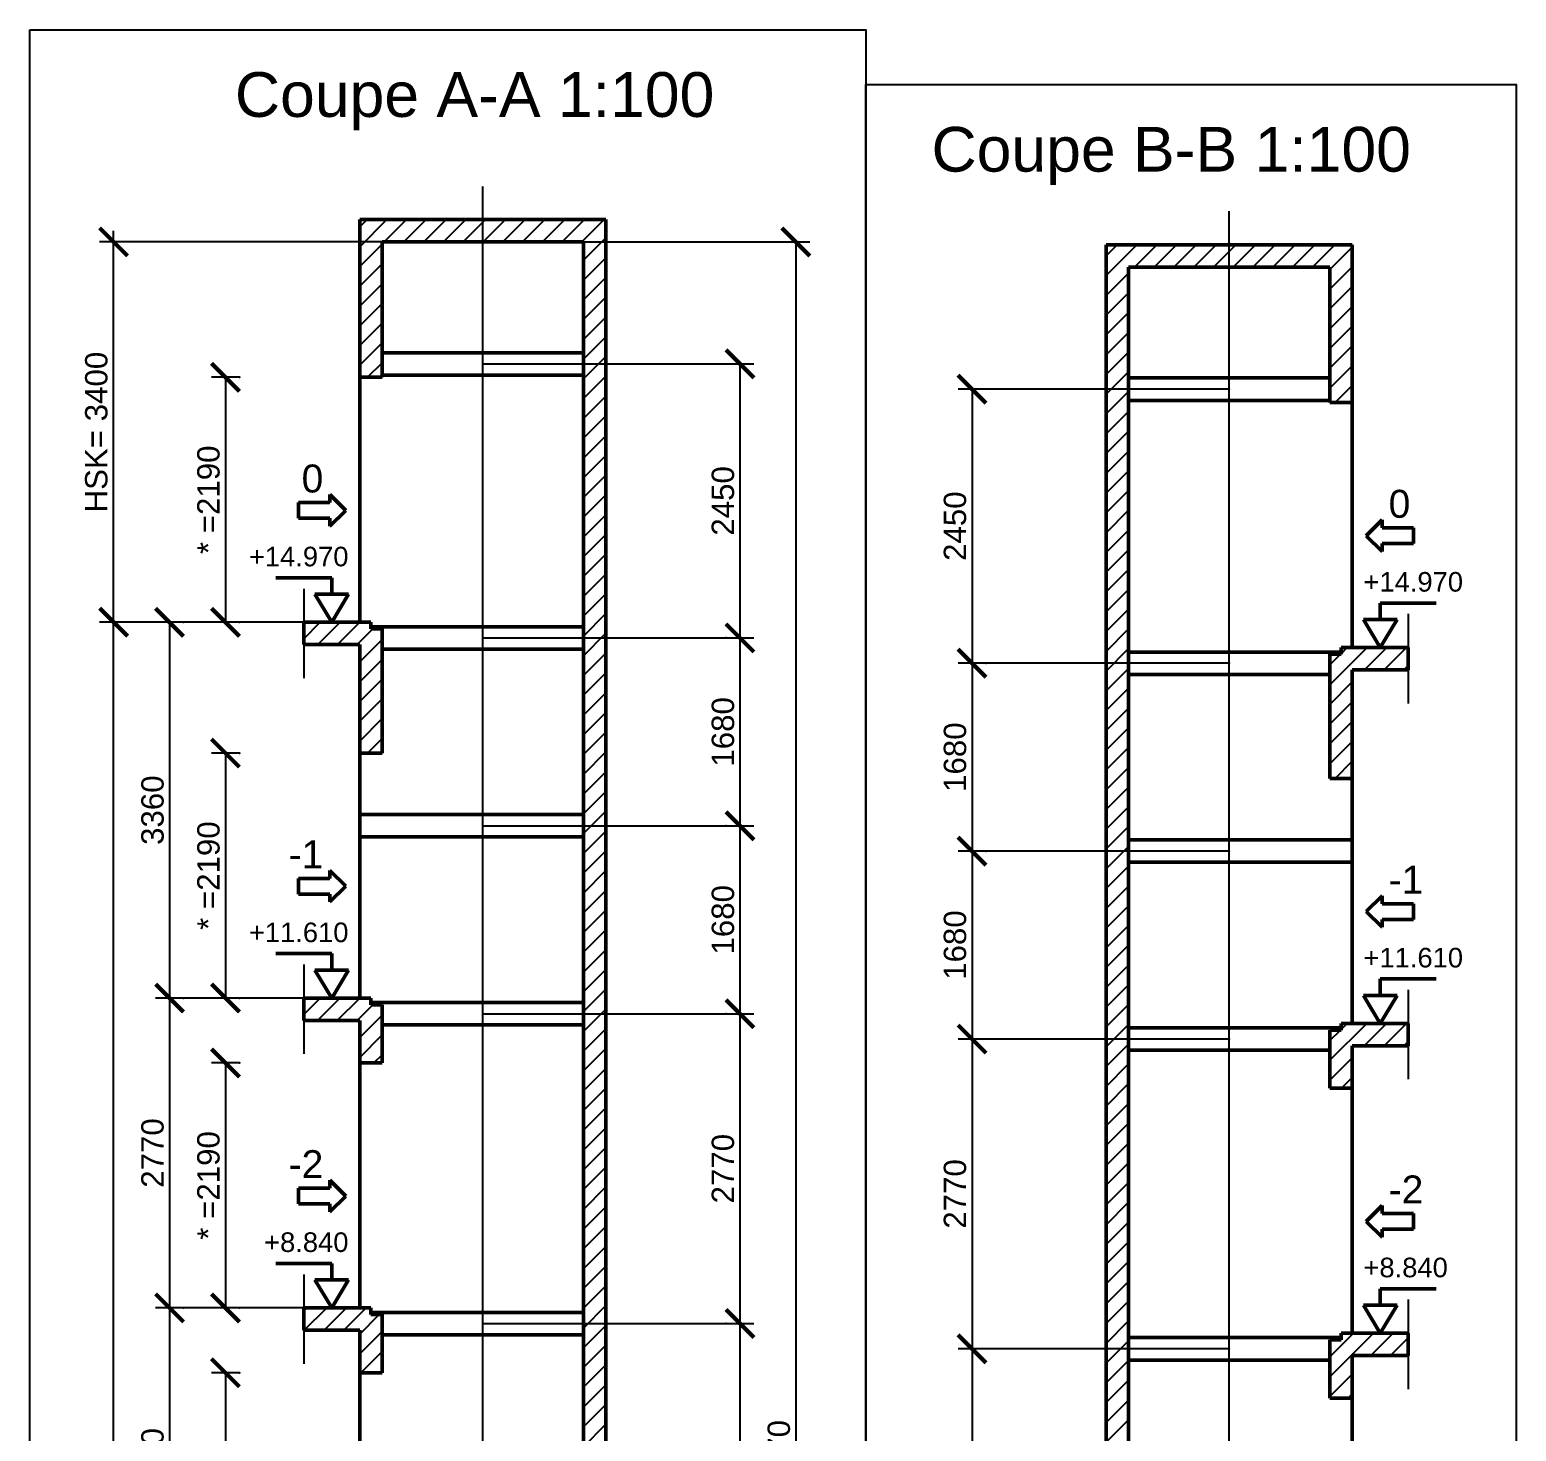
# Model space of a CAD drawing. Header units: millimetres. Extents: x -1795 to 75982, y -13206 to 25154.
# Drawn here: x 20092 to 33383, y 12563 to 25094 of the extents above; entities that cross this region are included whole.
import ezdxf
from ezdxf.enums import TextEntityAlignment as Align

# ---------------------------------------------------------------- set-up
doc = ezdxf.new("R2010")
doc.units = ezdxf.units.MM
doc.linetypes.add('AM_ISO08W050', pattern=[18, 12, -1.5, 3, -1.5])
for name, color, linetype, lineweight in [('AM_0', 7, 'Continuous', 50), ('AM_5', 3, 'Continuous', 25), ('LDCar-AM_0', 7, 'Continuous', 50), ('LDCar-AM_6', 2, 'Continuous', 35), ('LDShaft-AM_0', 7, 'Continuous', 50), ('LDShaft-AM_4', 3, 'Continuous', 25), ('LDShaft-AM_5', 3, 'Continuous', 25), ('LDShaft-AM_6', 2, 'Continuous', 35), ('LDShaft-AM_7', 4, 'AM_ISO08W050', 25), ('LDShaft-AM_8', 1, 'Continuous', 25)]:
    doc.layers.add(name, color=color, linetype=linetype, lineweight=lineweight)
doc.layers.add('AM_VIEWS', color=1, linetype='Continuous', lineweight=25, plot=False)
doc.styles.add('LD', font='ARIALUNI.TTF')
doc.dimstyles.new('LIFT', dxfattribs={"dimtxt": 2.5, "dimasz": 2.5, "dimexe": 1.25, "dimexo": 0, "dimgap": 0.5, "dimtad": 1, "dimdec": 0, "dimzin": 1, "dimdsep": 46, "dimtxsty": 'LD', "dimblk": 'ARCHTICK', "dimcen": 0, "dimdle": 1, "dimclrd": 3, "dimclre": 3, "dimclrt": 4, "dimadec": 0, "dimazin": 0, "dimtp": 0.1, "dimtm": 0.1, "dimtfac": 0.71, "dimtdec": 0, "dimtix": 1, "dimtmove": 0, "dimatfit": 3, "dimfxl": 1, "dimtolj": 1, "dimarcsym": 0})

# ---------------------------------------------------------------- blocks, each defined once
blk = doc.blocks.new('LD_20150423131208_0000002B')
at = {"layer": 'LDShaft-AM_8'}
for p, q in [((-200, 22427), (43, 22670)), ((-200, 22604), (-134, 22670)), ((19, 22470), (219, 22670)), ((196, 22470), (396, 22670)), ((373, 22470), (573, 22670)), ((550, 22470), (750, 22670)), ((726, 22470), (926, 22670)), ((903, 22470), (1103, 22670)), ((1080, 22470), (1280, 22670)), ((1257, 22470), (1457, 22670)), ((1434, 22470), (1634, 22670)), ((1610, 22470), (1810, 22670)), ((1787, 22470), (1987, 22670)), ((1800, 22306), (2000, 22506)), ((-200, 22251), (0, 22451)), ((-200, 22074), (0, 22274)), ((1800, 22129), (2000, 22329)), ((-200, 21897), (0, 22097)), ((1800, 21953), (2000, 22153)), ((1800, 21776), (2000, 21976)), ((-200, 21720), (0, 21920)), ((1800, 21599), (2000, 21799)), ((-200, 21544), (0, 21744)), ((-200, 21367), (0, 21567)), ((1800, 21422), (2000, 21622)), ((1800, 21245), (2000, 21445)), ((-130, 21260), (0, 21390)), ((1800, 21069), (2000, 21269)), ((1800, 20892), (2000, 21092)), ((1800, 20715), (2000, 20915)), ((1800, 20538), (2000, 20738)), ((1800, 20362), (2000, 20562)), ((1800, 20185), (2000, 20385)), ((1800, 20008), (2000, 20208)), ((1800, 19831), (2000, 20031)), ((1800, 19654), (2000, 19854)), ((1800, 19478), (2000, 19678)), ((1800, 19301), (2000, 19501)), ((1800, 19124), (2000, 19324)), ((1800, 18947), (2000, 19147)), ((-700, 18922), (-552, 19070)), ((-575, 18870), (-375, 19070)), ((-399, 18870), (-199, 19070)), ((-222, 18870), (-82, 19010)), ((-200, 18715), (0, 18915)), ((1800, 18771), (2000, 18971)), ((1800, 18594), (2000, 18794)), ((-200, 18538), (0, 18738)), ((1800, 18417), (2000, 18617)), ((-200, 18362), (0, 18562)), ((-200, 18185), (0, 18385)), ((1800, 18240), (2000, 18440)), ((1800, 18063), (2000, 18263)), ((-200, 18008), (0, 18208)), ((1800, 17887), (2000, 18087)), ((-131, 17900), (0, 18031)), ((1800, 17710), (2000, 17910)), ((1800, 17533), (2000, 17733)), ((1800, 17356), (2000, 17556)), ((1800, 17180), (2000, 17380)), ((1800, 17003), (2000, 17203)), ((1800, 16826), (2000, 17026)), ((1800, 16649), (2000, 16849)), ((1800, 16472), (2000, 16672)), ((1800, 16296), (2000, 16496)), ((1800, 16119), (2000, 16319)), ((1800, 15942), (2000, 16142)), ((1800, 15765), (2000, 15965)), ((-700, 15563), (-553, 15710)), ((-577, 15510), (-377, 15710)), ((-400, 15510), (-200, 15710)), ((1800, 15589), (2000, 15789)), ((-223, 15510), (-83, 15650)), ((-200, 15356), (0, 15556)), ((1800, 15412), (2000, 15612)), ((1800, 15235), (2000, 15435)), ((-200, 15180), (0, 15380)), ((-73, 15130), (0, 15203)), ((1800, 15058), (2000, 15258)), ((1800, 14881), (2000, 15081)), ((1800, 14705), (2000, 14905)), ((1800, 14528), (2000, 14728)), ((1800, 14351), (2000, 14551)), ((1800, 14174), (2000, 14374)), ((1800, 13998), (2000, 14198)), ((1800, 13821), (2000, 14021)), ((1800, 13644), (2000, 13844)), ((1800, 13467), (2000, 13667)), ((1800, 13290), (2000, 13490)), ((1800, 13114), (2000, 13314)), ((1800, 12937), (2000, 13137)), ((-700, 12912), (-672, 12940)), ((-695, 12740), (-495, 12940)), ((-518, 12740), (-318, 12940)), ((-341, 12740), (-141, 12940)), ((1800, 12760), (2000, 12960)), ((-200, 12705), (-25, 12880)), ((1800, 12583), (2000, 12783)), ((-200, 12528), (0, 12728)), ((-191, 12360), (0, 12551)), ((1800, 12407), (2000, 12607)), ((-14, 12360), (0, 12374)), ((1800, 12230), (2000, 12430)), ((1800, 12053), (2000, 12253)), ((1800, 11876), (2000, 12076)), ((1800, 11699), (2000, 11899))]:
    blk.add_line(p, q, dxfattribs=at)
blk = doc.blocks.new('_ArchTick')
at = {"color": 0, "linetype": 'ByBlock', "const_width": 0.15}
blk.add_lwpolyline([(-0.5, -0.5), (0.5, 0.5)], dxfattribs=at)
blk = doc.blocks.new('*D180')
at = {"layer": 'LDShaft-AM_5', "color": 3, "transparency": 16777216}
for p, q in [((21467, 13666), (21217, 13666)), ((21342, 13666), (21342, 10896)), ((22742, 10896), (21217, 10896))]:
    blk.add_line(p, q, dxfattribs=at)
for p in [(21466, 13666), (22741, 10896)]:
    blk.add_point(p, dxfattribs=at)
at = {"layer": 'LDShaft-AM_5', "color": 3, "transparency": 16777216, "xscale": 250, "yscale": 250, "zscale": 250}
for p, rotation in [((21342, 13666), 90), ((21342, 10896), 270)]:
    blk.add_blockref('_ArchTick', p, dxfattribs=dict(at, rotation=rotation))
at = {"layer": 'LDShaft-AM_5', "color": 4, "transparency": 16777216, "insert": (21292, 12281), "char_height": 200, "attachment_point": 8, "rotation": 90, "style": 'LD'}
blk.add_mtext('2770', dxfattribs=at)
blk = doc.blocks.new('*D181')
at = {"layer": 'LDShaft-AM_5', "color": 3, "transparency": 16777216}
for p, q in [((21467, 16436), (21217, 16436)), ((21342, 16436), (21342, 13666)), ((22742, 13666), (21217, 13666))]:
    blk.add_line(p, q, dxfattribs=at)
for p in [(21466, 16436), (22741, 13666)]:
    blk.add_point(p, dxfattribs=at)
at = {"layer": 'LDShaft-AM_5', "color": 3, "transparency": 16777216, "xscale": 250, "yscale": 250, "zscale": 250}
for p, rotation in [((21342, 16436), 90), ((21342, 13666), 270)]:
    blk.add_blockref('_ArchTick', p, dxfattribs=dict(at, rotation=rotation))
at = {"layer": 'LDShaft-AM_5', "color": 4, "transparency": 16777216, "insert": (21292, 15051), "char_height": 200, "attachment_point": 8, "rotation": 90, "style": 'LD'}
blk.add_mtext('2770', dxfattribs=at)
blk = doc.blocks.new('*D182')
at = {"layer": 'LDShaft-AM_5', "color": 3, "transparency": 16777216}
for p, q in [((21467, 19796), (21217, 19796)), ((21342, 19796), (21342, 16436)), ((22742, 16436), (21217, 16436))]:
    blk.add_line(p, q, dxfattribs=at)
for p in [(21466, 19796), (22741, 16436)]:
    blk.add_point(p, dxfattribs=at)
at = {"layer": 'LDShaft-AM_5', "color": 3, "transparency": 16777216, "xscale": 250, "yscale": 250, "zscale": 250}
for p, rotation in [((21342, 19796), 90), ((21342, 16436), 270)]:
    blk.add_blockref('_ArchTick', p, dxfattribs=dict(at, rotation=rotation))
at = {"layer": 'LDShaft-AM_5', "color": 4, "transparency": 16777216, "insert": (21292, 18116), "char_height": 200, "attachment_point": 8, "rotation": 90, "style": 'LD'}
blk.add_mtext('3360', dxfattribs=at)
blk = doc.blocks.new('LD_20150423131208_0000002C')
at = {"layer": 'LDShaft-AM_0'}
for p, q in [((-20, 22670), (-200, 22670)), ((-200, 22670), (-200, 21260)), ((0, 22670), (-20, 22670)), ((1800, 22670), (0, 22670)), ((1820, 22670), (1800, 22670)), ((2000, 22670), (1820, 22670)), ((2000, 6290), (2000, 22670)), ((0, 22470), (1800, 22470)), ((0, 21260), (0, 22470)), ((1800, 22470), (1800, 6290)), ((-200, 21260), (-200, 19070)), ((-200, 21260), (-20, 21260)), ((-20, 21260), (0, 21260)), ((-700, 19069.9999), (-700, 18869.9999)), ((-200, 19069.9999), (-700, 19069.9999)), ((-100, 19069.9999), (-200, 19069.9999)), ((-100, 19010), (-100, 19069.9999)), ((-20, 19010), (-100, 19010)), ((0, 19010), (-20, 19010)), ((0, 17900), (0, 19010)), ((-700, 18869.9999), (-200, 18869.9999)), ((-200, 18869.9999), (-200, 17900)), ((-200, 17900), (-200, 15710)), ((-200, 17900), (-20, 17900)), ((-20, 17900), (0, 17900)), ((-700, 15709.9999), (-700, 15509.9999)), ((-200, 15709.9999), (-700, 15709.9999)), ((-100, 15709.9999), (-200, 15709.9999)), ((-100, 15650), (-100, 15709.9999)), ((-20, 15650), (-100, 15650)), ((0, 15650), (-20, 15650)), ((0, 15130), (0, 15650)), ((-700, 15509.9999), (-200, 15509.9999)), ((-200, 15509.9999), (-200, 15130)), ((-200, 15130), (-200, 12940)), ((-200, 15130), (-20, 15130)), ((-20, 15130), (0, 15130)), ((-700, 12939.9999), (-700, 12739.9999)), ((-200, 12939.9999), (-700, 12939.9999)), ((-100, 12939.9999), (-200, 12939.9999)), ((-100, 12880), (-100, 12939.9999)), ((-20, 12880), (-100, 12880)), ((0, 12880), (-20, 12880)), ((0, 12360), (0, 12880)), ((-700, 12739.9999), (-200, 12739.9999)), ((-200, 12739.9999), (-200, 12360)), ((-200, 12360), (-200, 10170)), ((-200, 12360), (-20, 12360)), ((-20, 12360), (0, 12360))]:
    blk.add_line(p, q, dxfattribs=at)
blk = doc.blocks.new('*D190')
at = {"layer": 'LDShaft-AM_5', "color": 3, "transparency": 16777216}
for p, q in [((24142, 13526), (26567, 13526)), ((26442, 13526), (26442, 10756)), ((26317, 10756), (26567, 10756))]:
    blk.add_line(p, q, dxfattribs=at)
for p in [(24143, 13526), (26318, 10756)]:
    blk.add_point(p, dxfattribs=at)
at = {"layer": 'LDShaft-AM_5', "color": 3, "transparency": 16777216, "xscale": 250, "yscale": 250, "zscale": 250}
for p, rotation in [((26442, 13526), 90), ((26442, 10756), 270)]:
    blk.add_blockref('_ArchTick', p, dxfattribs=dict(at, rotation=rotation))
at = {"layer": 'LDShaft-AM_5', "color": 4, "transparency": 16777216, "insert": (26392, 12141), "char_height": 200, "attachment_point": 8, "rotation": 90, "style": 'LD'}
blk.add_mtext('2770', dxfattribs=at)
blk = doc.blocks.new('*D191')
at = {"layer": 'LDShaft-AM_5', "color": 3, "transparency": 16777216}
for p, q in [((24142, 16296), (26567, 16296)), ((26442, 16296), (26442, 13526)), ((26317, 13526), (26567, 13526))]:
    blk.add_line(p, q, dxfattribs=at)
for p in [(24143, 16296), (26318, 13526)]:
    blk.add_point(p, dxfattribs=at)
at = {"layer": 'LDShaft-AM_5', "color": 3, "transparency": 16777216, "xscale": 250, "yscale": 250, "zscale": 250}
for p, rotation in [((26442, 16296), 90), ((26442, 13526), 270)]:
    blk.add_blockref('_ArchTick', p, dxfattribs=dict(at, rotation=rotation))
at = {"layer": 'LDShaft-AM_5', "color": 4, "transparency": 16777216, "insert": (26392, 14911), "char_height": 200, "attachment_point": 8, "rotation": 90, "style": 'LD'}
blk.add_mtext('2770', dxfattribs=at)
blk = doc.blocks.new('*D192')
at = {"layer": 'LDShaft-AM_5', "color": 3, "transparency": 16777216}
for p, q in [((24142, 17976), (26567, 17976)), ((26442, 17976), (26442, 16296)), ((26317, 16296), (26567, 16296))]:
    blk.add_line(p, q, dxfattribs=at)
for p in [(24143, 17976), (26318, 16296)]:
    blk.add_point(p, dxfattribs=at)
at = {"layer": 'LDShaft-AM_5', "color": 3, "transparency": 16777216, "xscale": 250, "yscale": 250, "zscale": 250}
for p, rotation in [((26442, 17976), 90), ((26442, 16296), 270)]:
    blk.add_blockref('_ArchTick', p, dxfattribs=dict(at, rotation=rotation))
at = {"layer": 'LDShaft-AM_5', "color": 4, "transparency": 16777216, "insert": (26392, 17136), "char_height": 200, "attachment_point": 8, "rotation": 90, "style": 'LD'}
blk.add_mtext('1680', dxfattribs=at)
blk = doc.blocks.new('*D193')
at = {"layer": 'LDShaft-AM_5', "color": 3, "transparency": 16777216}
for p, q in [((24142, 19656), (26567, 19656)), ((26442, 19656), (26442, 17976)), ((26317, 17976), (26567, 17976))]:
    blk.add_line(p, q, dxfattribs=at)
for p in [(24143, 19656), (26318, 17976)]:
    blk.add_point(p, dxfattribs=at)
at = {"layer": 'LDShaft-AM_5', "color": 3, "transparency": 16777216, "xscale": 250, "yscale": 250, "zscale": 250}
for p, rotation in [((26442, 19656), 90), ((26442, 17976), 270)]:
    blk.add_blockref('_ArchTick', p, dxfattribs=dict(at, rotation=rotation))
at = {"layer": 'LDShaft-AM_5', "color": 4, "transparency": 16777216, "insert": (26392, 18816), "char_height": 200, "attachment_point": 8, "rotation": 90, "style": 'LD'}
blk.add_mtext('1680', dxfattribs=at)
blk = doc.blocks.new('*D194')
at = {"layer": 'AM_5', "color": 3, "transparency": 16777216}
for p, q in [((24142, 22106), (26567, 22106)), ((26442, 22106), (26442, 19656)), ((26317, 19656), (26567, 19656))]:
    blk.add_line(p, q, dxfattribs=at)
for p in [(24143, 22106), (26318, 19656)]:
    blk.add_point(p, dxfattribs=at)
at = {"layer": 'AM_5', "color": 3, "transparency": 16777216, "xscale": 250, "yscale": 250, "zscale": 250}
for p, rotation in [((26442, 22106), 90), ((26442, 19656), 270)]:
    blk.add_blockref('_ArchTick', p, dxfattribs=dict(at, rotation=rotation))
at = {"layer": 'AM_5', "color": 4, "transparency": 16777216, "insert": (26392, 20881), "char_height": 200, "attachment_point": 8, "rotation": 90, "style": 'LD'}
blk.add_mtext('2450', dxfattribs=at)
blk = doc.blocks.new('*D195')
at = {"layer": 'LDShaft-AM_5', "color": 3, "transparency": 16777216}
for p, q in [((23242, 23196), (27067, 23196)), ((26942, 23196), (26942, 726)), ((23242, 726), (27067, 726))]:
    blk.add_line(p, q, dxfattribs=at)
for p in [(23243, 23196), (23243, 726)]:
    blk.add_point(p, dxfattribs=at)
at = {"layer": 'LDShaft-AM_5', "color": 3, "transparency": 16777216, "xscale": 250, "yscale": 250, "zscale": 250}
for p, rotation in [((26942, 23196), 90), ((26942, 726), 270)]:
    blk.add_blockref('_ArchTick', p, dxfattribs=dict(at, rotation=rotation))
at = {"layer": 'LDShaft-AM_5', "color": 4, "transparency": 16777216, "insert": (26892, 11961), "char_height": 200, "attachment_point": 8, "rotation": 90, "style": 'LD'}
blk.add_mtext('HS= 22470', dxfattribs=at)
blk = doc.blocks.new('*D196')
at = {"layer": 'Defpoints', "color": 0, "transparency": 16777216}
for p in [(20842, 23196), (23242, 23196), (23092, 19796)]:
    blk.add_point(p, dxfattribs=at)
at = {"layer": 'LDShaft-AM_5', "color": 3, "lineweight": -2, "transparency": 16777216}
for p, q in [((20842, 19696), (20842, 23296)), ((23242, 23196), (20717, 23196)), ((23092, 19796), (20717, 19796))]:
    blk.add_line(p, q, dxfattribs=at)
at = {"layer": 'LDShaft-AM_5', "color": 3, "lineweight": -2, "transparency": 16777216, "xscale": 250, "yscale": 250, "zscale": 250}
for p, rotation in [((20842, 23196), 90), ((20842, 19796), 270)]:
    blk.add_blockref('_ArchTick', p, dxfattribs=dict(at, rotation=rotation))
at = {"layer": 'LDShaft-AM_5', "color": 4, "transparency": 16777216, "insert": (20688, 21496), "char_height": 200, "attachment_point": 5, "rotation": 90, "style": 'LD'}
blk.add_mtext('\\A1;HSK= 3400', dxfattribs=at)
blk = doc.blocks.new('*D198')
at = {"layer": 'Defpoints', "color": 0, "transparency": 16777216}
for p in [(20842, 19796), (23092, 19796), (23242, 1826)]:
    blk.add_point(p, dxfattribs=at)
at = {"layer": 'LDShaft-AM_5', "color": 3, "lineweight": -2, "transparency": 16777216}
for p, q in [((20842, 1726), (20842, 19896)), ((23092, 19796), (20717, 19796)), ((23242, 1826), (20717, 1826))]:
    blk.add_line(p, q, dxfattribs=at)
at = {"layer": 'LDShaft-AM_5', "color": 3, "lineweight": -2, "transparency": 16777216, "xscale": 250, "yscale": 250, "zscale": 250}
for p, rotation in [((20842, 19796), 90), ((20842, 1826), 270)]:
    blk.add_blockref('_ArchTick', p, dxfattribs=dict(at, rotation=rotation))
at = {"layer": 'LDShaft-AM_5', "color": 4, "transparency": 16777216, "insert": (20682, 10811), "char_height": 200, "attachment_point": 5, "rotation": 90, "style": 'LD'}
blk.add_mtext('\\A1;HQ= 17970', dxfattribs=at)
blk = doc.blocks.new('LD_20150423131208_0000002E')
at = {"layer": 'LDShaft-AM_4'}
blk.add_line((-700, 300), (-700, -500.0001), dxfattribs=at)
blk = doc.blocks.new('*D202')
at = {"layer": 'AM_5', "color": 3, "transparency": 16777216}
for p, q in [((21967, 15856), (21717, 15856)), ((21842, 15856), (21842, 13666)), ((21967, 13666), (21717, 13666))]:
    blk.add_line(p, q, dxfattribs=at)
for p in [(21966, 15856), (21966, 13666)]:
    blk.add_point(p, dxfattribs=at)
at = {"layer": 'AM_5', "color": 3, "transparency": 16777216, "xscale": 250, "yscale": 250, "zscale": 250}
for p, rotation in [((21842, 15856), 90), ((21842, 13666), 270)]:
    blk.add_blockref('_ArchTick', p, dxfattribs=dict(at, rotation=rotation))
at = {"layer": 'AM_5', "color": 4, "transparency": 16777216, "insert": (21792, 14761), "char_height": 200, "attachment_point": 8, "rotation": 90, "style": 'LD'}
blk.add_mtext('* =2190', dxfattribs=at)
blk = doc.blocks.new('LD_ENTRY_FLOOR_L')
for p, q in [((-150, 250), (0, 0)), ((0, 0), (150, 250))]:
    blk.add_line(p, q)
at = {"layer": 'AM_0'}
for p, q in [((0, 398), (-500, 398)), ((0, 250), (0, 398)), ((150, 250), (-150, 250))]:
    blk.add_line(p, q, dxfattribs=at)
blk = doc.blocks.new('LD_20150423131208_00000030')
at = {"layer": 'LDCar-AM_0'}
blk.add_blockref('LD_ENTRY_FLOOR_L', (0, 0), dxfattribs=at)
at = {"layer": 'LDCar-AM_0', "style": 'LD'}
blk.add_text('+8.840', height=175, dxfattribs=at).set_placement((150, 500), align=Align.RIGHT)
blk = doc.blocks.new('LD_ENTRY_L')
for p, q in [((0, 0), (-141, 141)), ((-141, 70), (-141, 141)), ((-422, -70), (-422, 70)), ((-141, 70), (-422, 70)), ((0, 0), (-141, -141)), ((-141, -70), (-422, -70)), ((-141, -141), (-141, -70))]:
    blk.add_line(p, q)
blk = doc.blocks.new('LD_20150423131208_00000031')
at = {"layer": 'LDCar-AM_0'}
blk.add_blockref('LD_ENTRY_L', (0, 0), dxfattribs=at)
at = {"layer": 'LDCar-AM_0', "style": 'LD'}
blk.add_text('-2', height=250, dxfattribs=at).set_placement((-200, 160), align=Align.RIGHT)
blk = doc.blocks.new('LD_20150423131208_00000032')
at = {"layer": 'LDShaft-AM_4'}
blk.add_line((-700, 300), (-700, -500.0001), dxfattribs=at)
blk = doc.blocks.new('*D207')
at = {"layer": 'AM_5', "color": 3, "transparency": 16777216}
for p, q in [((21967, 18626), (21717, 18626)), ((21842, 18626), (21842, 16436)), ((21967, 16436), (21717, 16436))]:
    blk.add_line(p, q, dxfattribs=at)
for p in [(21966, 18626), (21966, 16436)]:
    blk.add_point(p, dxfattribs=at)
at = {"layer": 'AM_5', "color": 3, "transparency": 16777216, "xscale": 250, "yscale": 250, "zscale": 250}
for p, rotation in [((21842, 18626), 90), ((21842, 16436), 270)]:
    blk.add_blockref('_ArchTick', p, dxfattribs=dict(at, rotation=rotation))
at = {"layer": 'AM_5', "color": 4, "transparency": 16777216, "insert": (21792, 17531), "char_height": 200, "attachment_point": 8, "rotation": 90, "style": 'LD'}
blk.add_mtext('* =2190', dxfattribs=at)
blk = doc.blocks.new('LD_20150423131208_00000034')
at = {"layer": 'LDCar-AM_0'}
blk.add_blockref('LD_ENTRY_FLOOR_L', (0, 0), dxfattribs=at)
at = {"layer": 'LDCar-AM_0', "style": 'LD'}
blk.add_text('+11.610', height=175, dxfattribs=at).set_placement((150, 500), align=Align.RIGHT)
blk = doc.blocks.new('LD_20150423131208_00000035')
at = {"layer": 'LDCar-AM_0'}
blk.add_blockref('LD_ENTRY_L', (0, 0), dxfattribs=at)
at = {"layer": 'LDCar-AM_0', "style": 'LD'}
blk.add_text('-1', height=250, dxfattribs=at).set_placement((-200, 160), align=Align.RIGHT)
blk = doc.blocks.new('*D212')
at = {"layer": 'AM_5', "color": 3, "transparency": 16777216}
for p, q in [((21967, 13086), (21717, 13086)), ((21842, 13086), (21842, 10896)), ((21967, 10896), (21717, 10896))]:
    blk.add_line(p, q, dxfattribs=at)
for p in [(21966, 13086), (21966, 10896)]:
    blk.add_point(p, dxfattribs=at)
at = {"layer": 'AM_5', "color": 3, "transparency": 16777216, "xscale": 250, "yscale": 250, "zscale": 250}
for p, rotation in [((21842, 13086), 90), ((21842, 10896), 270)]:
    blk.add_blockref('_ArchTick', p, dxfattribs=dict(at, rotation=rotation))
at = {"layer": 'AM_5', "color": 4, "transparency": 16777216, "insert": (21792, 11991), "char_height": 200, "attachment_point": 8, "rotation": 90, "style": 'LD'}
blk.add_mtext('* =2190', dxfattribs=at)
blk = doc.blocks.new('LD_20150423131208_0000003A')
at = {"layer": 'LDShaft-AM_4'}
blk.add_line((-700, 300), (-700, -500.0001), dxfattribs=at)
blk = doc.blocks.new('LD_20150423131208_0000003C')
at = {"layer": 'LDCar-AM_0'}
blk.add_blockref('LD_ENTRY_L', (0, 0), dxfattribs=at)
at = {"layer": 'LDCar-AM_0', "style": 'LD'}
blk.add_text('0', height=250, dxfattribs=at).set_placement((-200, 160), align=Align.RIGHT)
blk = doc.blocks.new('LD_20150423131208_0000003D')
at = {"layer": 'LDCar-AM_0'}
blk.add_blockref('LD_ENTRY_FLOOR_L', (0, 0), dxfattribs=at)
at = {"layer": 'LDCar-AM_0', "style": 'LD'}
blk.add_text('+14.970', height=175, dxfattribs=at).set_placement((150, 500), align=Align.RIGHT)
blk = doc.blocks.new('*D219')
at = {"layer": 'AM_5', "color": 3, "transparency": 16777216}
for p, q in [((21967, 21986), (21717, 21986)), ((21842, 21986), (21842, 19796)), ((21967, 19796), (21717, 19796))]:
    blk.add_line(p, q, dxfattribs=at)
for p in [(21966, 21986), (21966, 19796)]:
    blk.add_point(p, dxfattribs=at)
at = {"layer": 'AM_5', "color": 3, "transparency": 16777216, "xscale": 250, "yscale": 250, "zscale": 250}
for p, rotation in [((21842, 21986), 90), ((21842, 19796), 270)]:
    blk.add_blockref('_ArchTick', p, dxfattribs=dict(at, rotation=rotation))
at = {"layer": 'AM_5', "color": 4, "transparency": 16777216, "insert": (21792, 20891), "char_height": 200, "attachment_point": 8, "rotation": 90, "style": 'LD'}
blk.add_mtext('* =2190', dxfattribs=at)
blk = doc.blocks.new('LD_20150423131208_0000004A')
at = {"layer": 'LDShaft-AM_7'}
blk.add_line((0, -19570), (0, 3900), dxfattribs=at)
blk = doc.blocks.new('LD_20150423131208_0000004B')
at = {"layer": 'LDShaft-AM_8'}
for p, q in [((-2000, 22395), (-1725, 22670)), ((-2000, 22572), (-1902, 22670)), ((-1748, 22470), (-1548, 22670)), ((-1572, 22470), (-1372, 22670)), ((-1395, 22470), (-1195, 22670)), ((-1218, 22470), (-1018, 22670)), ((-1041, 22470), (-841, 22670)), ((-865, 22470), (-665, 22670)), ((-688, 22470), (-488, 22670)), ((-511, 22470), (-311, 22670)), ((-334, 22470), (-134, 22670)), ((-157, 22470), (43, 22670)), ((0, 22451), (200, 22651)), ((0, 22274), (200, 22474)), ((-2000, 22218), (-1800, 22418)), ((-2000, 22042), (-1800, 22242)), ((0, 22097), (200, 22297)), ((-2000, 21865), (-1800, 22065)), ((0, 21920), (200, 22120)), ((0, 21744), (200, 21944)), ((-2000, 21688), (-1800, 21888)), ((-2000, 21511), (-1800, 21711)), ((0, 21567), (200, 21767)), ((-2000, 21335), (-1800, 21535)), ((0, 21390), (200, 21590)), ((47, 21260), (200, 21413)), ((-2000, 21158), (-1800, 21358)), ((-2000, 20981), (-1800, 21181)), ((-2000, 20804), (-1800, 21004)), ((-2000, 20627), (-1800, 20827)), ((-2000, 20451), (-1800, 20651)), ((-2000, 20274), (-1800, 20474)), ((-2000, 20097), (-1800, 20297)), ((-2000, 19920), (-1800, 20120)), ((-2000, 19744), (-1800, 19944)), ((-2000, 19567), (-1800, 19767)), ((-2000, 19390), (-1800, 19590)), ((-2000, 19213), (-1800, 19413)), ((-2000, 19036), (-1800, 19236)), ((-2000, 18860), (-1800, 19060)), ((0, 18738), (332, 19070)), ((0, 18915), (95, 19010)), ((100, 19015), (155, 19070)), ((308, 18870), (508, 19070)), ((485, 18870), (685, 19070)), ((-2000, 18683), (-1800, 18883)), ((662, 18870), (700, 18908)), ((0, 18562), (200, 18762)), ((-2000, 18506), (-1800, 18706)), ((-2000, 18329), (-1800, 18529)), ((0, 18385), (200, 18585)), ((-2000, 18153), (-1800, 18353)), ((0, 18208), (200, 18408)), ((0, 18031), (200, 18231)), ((-2000, 17976), (-1800, 18176)), ((-2000, 17799), (-1800, 17999)), ((46, 17900), (200, 18054)), ((-2000, 17622), (-1800, 17822)), ((-2000, 17445), (-1800, 17645)), ((-2000, 17269), (-1800, 17469)), ((-2000, 17092), (-1800, 17292)), ((-2000, 16915), (-1800, 17115)), ((-2000, 16738), (-1800, 16938)), ((-2000, 16562), (-1800, 16762)), ((-2000, 16385), (-1800, 16585)), ((-2000, 16208), (-1800, 16408)), ((-2000, 16031), (-1800, 16231)), ((-2000, 15854), (-1800, 16054)), ((-2000, 15678), (-1800, 15878)), ((-2000, 15501), (-1800, 15701)), ((0, 15380), (330, 15710)), ((100, 15656), (154, 15710)), ((307, 15510), (507, 15710)), ((484, 15510), (684, 15710)), ((0, 15556), (94, 15650)), ((-2000, 15324), (-1800, 15524)), ((661, 15510), (700, 15549)), ((-2000, 15147), (-1800, 15347)), ((0, 15203), (200, 15403)), ((-2000, 14971), (-1800, 15171)), ((104, 15130), (200, 15226)), ((-2000, 14794), (-1800, 14994)), ((-2000, 14617), (-1800, 14817)), ((-2000, 14440), (-1800, 14640)), ((-2000, 14263), (-1800, 14463)), ((-2000, 14087), (-1800, 14287)), ((-2000, 13910), (-1800, 14110)), ((-2000, 13733), (-1800, 13933)), ((-2000, 13556), (-1800, 13756)), ((-2000, 13380), (-1800, 13580)), ((-2000, 13203), (-1800, 13403)), ((-2000, 13026), (-1800, 13226)), ((-2000, 12849), (-1800, 13049)), ((0, 12551), (389, 12940)), ((0, 12728), (212, 12940)), ((366, 12740), (566, 12940)), ((542, 12740), (700, 12898)), ((-2000, 12672), (-1800, 12872)), ((-2000, 12496), (-1800, 12696)), ((-2000, 12319), (-1800, 12519)), ((0, 12374), (200, 12574)), ((162, 12360), (200, 12398)), ((-2000, 12142), (-1800, 12342)), ((-2000, 11965), (-1800, 12165))]:
    blk.add_line(p, q, dxfattribs=at)
blk = doc.blocks.new('LD_20150423131208_0000004C')
at = {"layer": 'LDShaft-AM_0'}
for p, q in [((-1820, 22670), (-2000, 22670)), ((-2000, 22670), (-2000, 6290)), ((-1800, 22670), (-1820, 22670)), ((0, 22670), (-1800, 22670)), ((20, 22670), (0, 22670)), ((200, 22670), (20, 22670)), ((200, 21260), (200, 22670)), ((-1800, 22470), (0, 22470)), ((-1800, 6290), (-1800, 22470)), ((0, 22470), (0, 21260)), ((0, 21260), (20, 21260)), ((20, 21260), (200, 21260)), ((200, 20122.5), (200, 21260)), ((200, 20097.5), (200, 20122.5)), ((200, 19070), (200, 20097.5)), ((0, 19010), (0, 17900)), ((20, 19010), (0, 19010)), ((100, 19010), (20, 19010)), ((100, 19069.9999), (100, 19010)), ((200, 19069.9999), (100, 19069.9999)), ((700, 19069.9999), (200, 19069.9999)), ((700, 18869.9999), (700, 19069.9999)), ((200, 18869.9999), (700, 18869.9999)), ((200, 17900), (200, 18869.9999)), ((0, 17900), (20, 17900)), ((20, 17900), (200, 17900)), ((200, 16762.5), (200, 17900)), ((200, 16737.5), (200, 16762.5)), ((200, 15710), (200, 16737.5)), ((100, 15709.9999), (100, 15650)), ((200, 15709.9999), (100, 15709.9999)), ((700, 15709.9999), (200, 15709.9999)), ((700, 15509.9999), (700, 15709.9999)), ((0, 15650), (0, 15130)), ((20, 15650), (0, 15650)), ((100, 15650), (20, 15650)), ((200, 15509.9999), (700, 15509.9999)), ((200, 15130), (200, 15509.9999)), ((0, 15130), (20, 15130)), ((20, 15130), (200, 15130)), ((200, 13992.5), (200, 15130)), ((200, 13967.5), (200, 13992.5)), ((200, 12940), (200, 13967.5)), ((100, 12939.9999), (100, 12880)), ((200, 12939.9999), (100, 12939.9999)), ((700, 12939.9999), (200, 12939.9999)), ((700, 12739.9999), (700, 12939.9999)), ((0, 12880), (0, 12360)), ((20, 12880), (0, 12880)), ((100, 12880), (20, 12880)), ((200, 12739.9999), (700, 12739.9999)), ((200, 12360), (200, 12739.9999)), ((0, 12360), (20, 12360)), ((20, 12360), (200, 12360)), ((200, 11222.5), (200, 12360))]:
    blk.add_line(p, q, dxfattribs=at)
blk = doc.blocks.new('*D242')
at = {"layer": 'LDShaft-AM_5', "color": 3, "transparency": 16777216}
for p, q in [((30817, 13300), (28392, 13300)), ((28517, 13300), (28517, 10530)), ((30817, 10530), (28392, 10530))]:
    blk.add_line(p, q, dxfattribs=at)
for p in [(30816, 13300), (30816, 10530)]:
    blk.add_point(p, dxfattribs=at)
at = {"layer": 'LDShaft-AM_5', "color": 3, "transparency": 16777216, "xscale": 250, "yscale": 250, "zscale": 250}
for p, rotation in [((28517, 13300), 90), ((28517, 10530), 270)]:
    blk.add_blockref('_ArchTick', p, dxfattribs=dict(at, rotation=rotation))
at = {"layer": 'LDShaft-AM_5', "color": 4, "transparency": 16777216, "insert": (28467, 11915), "char_height": 200, "attachment_point": 8, "rotation": 90, "style": 'LD'}
blk.add_mtext('2770', dxfattribs=at)
blk = doc.blocks.new('*D243')
at = {"layer": 'LDShaft-AM_5', "color": 3, "transparency": 16777216}
for p, q in [((30817, 16070), (28392, 16070)), ((28517, 16070), (28517, 13300)), ((30817, 13300), (28392, 13300))]:
    blk.add_line(p, q, dxfattribs=at)
for p in [(30816, 16070), (30816, 13300)]:
    blk.add_point(p, dxfattribs=at)
at = {"layer": 'LDShaft-AM_5', "color": 3, "transparency": 16777216, "xscale": 250, "yscale": 250, "zscale": 250}
for p, rotation in [((28517, 16070), 90), ((28517, 13300), 270)]:
    blk.add_blockref('_ArchTick', p, dxfattribs=dict(at, rotation=rotation))
at = {"layer": 'LDShaft-AM_5', "color": 4, "transparency": 16777216, "insert": (28467, 14685), "char_height": 200, "attachment_point": 8, "rotation": 90, "style": 'LD'}
blk.add_mtext('2770', dxfattribs=at)
blk = doc.blocks.new('*D244')
at = {"layer": 'LDShaft-AM_5', "color": 3, "transparency": 16777216}
for p, q in [((30817, 17750), (28392, 17750)), ((28517, 17750), (28517, 16070)), ((30817, 16070), (28392, 16070))]:
    blk.add_line(p, q, dxfattribs=at)
for p in [(30816, 17750), (30816, 16070)]:
    blk.add_point(p, dxfattribs=at)
at = {"layer": 'LDShaft-AM_5', "color": 3, "transparency": 16777216, "xscale": 250, "yscale": 250, "zscale": 250}
for p, rotation in [((28517, 17750), 90), ((28517, 16070), 270)]:
    blk.add_blockref('_ArchTick', p, dxfattribs=dict(at, rotation=rotation))
at = {"layer": 'LDShaft-AM_5', "color": 4, "transparency": 16777216, "insert": (28467, 16910), "char_height": 200, "attachment_point": 8, "rotation": 90, "style": 'LD'}
blk.add_mtext('1680', dxfattribs=at)
blk = doc.blocks.new('*D245')
at = {"layer": 'LDShaft-AM_5', "color": 3, "transparency": 16777216}
for p, q in [((30817, 19430), (28392, 19430)), ((28517, 19430), (28517, 17750)), ((28642, 17750), (28392, 17750))]:
    blk.add_line(p, q, dxfattribs=at)
for p in [(30816, 19430), (28641, 17750)]:
    blk.add_point(p, dxfattribs=at)
at = {"layer": 'LDShaft-AM_5', "color": 3, "transparency": 16777216, "xscale": 250, "yscale": 250, "zscale": 250}
for p, rotation in [((28517, 19430), 90), ((28517, 17750), 270)]:
    blk.add_blockref('_ArchTick', p, dxfattribs=dict(at, rotation=rotation))
at = {"layer": 'LDShaft-AM_5', "color": 4, "transparency": 16777216, "insert": (28467, 18590), "char_height": 200, "attachment_point": 8, "rotation": 90, "style": 'LD'}
blk.add_mtext('1680', dxfattribs=at)
blk = doc.blocks.new('*D246')
at = {"layer": 'LDShaft-AM_5', "color": 3, "transparency": 16777216}
for p, q in [((30817, 21880), (28392, 21880)), ((28517, 21880), (28517, 19430)), ((28642, 19430), (28392, 19430))]:
    blk.add_line(p, q, dxfattribs=at)
for p in [(30816, 21880), (28641, 19430)]:
    blk.add_point(p, dxfattribs=at)
at = {"layer": 'LDShaft-AM_5', "color": 3, "transparency": 16777216, "xscale": 250, "yscale": 250, "zscale": 250}
for p, rotation in [((28517, 21880), 90), ((28517, 19430), 270)]:
    blk.add_blockref('_ArchTick', p, dxfattribs=dict(at, rotation=rotation))
at = {"layer": 'LDShaft-AM_5', "color": 4, "transparency": 16777216, "insert": (28467, 20655), "char_height": 200, "attachment_point": 8, "rotation": 90, "style": 'LD'}
blk.add_mtext('2450', dxfattribs=at)
blk = doc.blocks.new('LD_20150423131208_0000004E')
at = {"layer": 'LDShaft-AM_4'}
blk.add_line((700, 300), (700, -500.0001), dxfattribs=at)
blk = doc.blocks.new('LD_ENTRY_FLOOR_R')
for p, q in [((0, 0), (-150, 250)), ((150, 250), (0, 0))]:
    blk.add_line(p, q)
at = {"layer": 'AM_0'}
for p, q in [((0, 398), (500, 398)), ((0, 250), (0, 398)), ((-150, 250), (150, 250))]:
    blk.add_line(p, q, dxfattribs=at)
blk = doc.blocks.new('LD_20150423131208_00000050')
at = {"layer": 'LDCar-AM_0'}
blk.add_blockref('LD_ENTRY_FLOOR_R', (0, 0), dxfattribs=at)
at = {"layer": 'LDCar-AM_0', "style": 'LD'}
blk.add_text('+8.840', height=175, dxfattribs=at).set_placement((-150, 500))
blk = doc.blocks.new('LD_ENTRY_R')
for p, q in [((0, 0), (141, 141)), ((141, 70), (141, 141)), ((0, 0), (141, -141)), ((141, 70), (422, 70)), ((422, -70), (422, 70)), ((141, -70), (422, -70)), ((141, -70), (141, -141))]:
    blk.add_line(p, q)
blk = doc.blocks.new('LD_20150423131208_00000051')
at = {"layer": 'LDCar-AM_0'}
blk.add_blockref('LD_ENTRY_R', (0, 0), dxfattribs=at)
at = {"layer": 'LDCar-AM_0', "style": 'LD'}
blk.add_text('-2', height=250, dxfattribs=at).set_placement((200, 160))
blk = doc.blocks.new('LD_20150423131208_00000052')
at = {"layer": 'LDShaft-AM_4'}
blk.add_line((700, 300), (700, -500.0001), dxfattribs=at)
blk = doc.blocks.new('LD_20150423131208_00000054')
at = {"layer": 'LDCar-AM_0'}
blk.add_blockref('LD_ENTRY_FLOOR_R', (0, 0), dxfattribs=at)
at = {"layer": 'LDCar-AM_0', "style": 'LD'}
blk.add_text('+11.610', height=175, dxfattribs=at).set_placement((-150, 500))
blk = doc.blocks.new('LD_20150423131208_00000055')
at = {"layer": 'LDCar-AM_0'}
blk.add_blockref('LD_ENTRY_R', (0, 0), dxfattribs=at)
at = {"layer": 'LDCar-AM_0', "style": 'LD'}
blk.add_text('-1', height=250, dxfattribs=at).set_placement((200, 160))
blk = doc.blocks.new('LD_20150423131208_0000005A')
at = {"layer": 'LDShaft-AM_4'}
blk.add_line((700, 300), (700, -500.0001), dxfattribs=at)
blk = doc.blocks.new('LD_20150423131208_0000005C')
at = {"layer": 'LDCar-AM_0'}
blk.add_blockref('LD_ENTRY_R', (0, 0), dxfattribs=at)
at = {"layer": 'LDCar-AM_0', "style": 'LD'}
blk.add_text('0', height=250, dxfattribs=at).set_placement((200, 160))
blk = doc.blocks.new('LD_20150423131208_0000005D')
at = {"layer": 'LDCar-AM_0'}
blk.add_blockref('LD_ENTRY_FLOOR_R', (0, 0), dxfattribs=at)
at = {"layer": 'LDCar-AM_0', "style": 'LD'}
blk.add_text('+14.970', height=175, dxfattribs=at).set_placement((-150, 500))
blk = doc.blocks.new('LD_20150423131208_0000006A')
at = {"layer": 'LDShaft-AM_7'}
blk.add_line((0, -19570), (0, 3900), dxfattribs=at)

msp = doc.modelspace()

# ---------------------------------------------------------------- linework, layer by layer
at = {"layer": 'AM_0'}
for p, q in [((25041.8, 22206.2), (23241.8, 22206.2)), ((25041.8, 22006.2), (23241.8, 22006.2)), ((29916.8, 21980), (31716.8, 21980)), ((29916.8, 21780), (31716.8, 21780)), ((25041.8, 19756.2), (23141.8, 19756.2)), ((25041.8, 19556.2), (23241.8, 19556.2)), ((29916.8, 19530), (31816.8, 19530)), ((29916.8, 19330), (31716.8, 19330)), ((25041.8, 18076.2), (23041.8, 18076.2)), ((25041.8, 17876.2), (23041.8, 17876.2)), ((29916.8, 17850), (31916.8, 17850)), ((29916.8, 17650), (31916.8, 17650)), ((25041.8, 16396.2), (23141.8, 16396.2)), ((25041.8, 16196.2), (23241.8, 16196.2)), ((29916.8, 16170), (31816.8, 16170)), ((29916.8, 15970), (31716.8, 15970)), ((25041.8, 13626.2), (23141.8, 13626.2)), ((25041.8, 13426.2), (23241.8, 13426.2)), ((29916.8, 13400), (31816.8, 13400)), ((29916.8, 13200), (31716.8, 13200))]:
    msp.add_line(p, q, dxfattribs=at)
at = {"layer": 'AM_VIEWS'}
for points in [[(20091.8, 25093.5), (27566.8, 25093.5), (27566.8, -500), (20091.8, -500)], [(27566.8, 24604.2), (33383.1, 24604.2), (33383.1, -500), (27566.8, -500)]]:
    msp.add_lwpolyline(points, close=True, dxfattribs=at)

# ---------------------------------------------------------------- block references
at = {"layer": 'LDCar-AM_6'}
for name, p in [('LD_20150423131208_0000003C', (22916.8, 20796.2)), ('LD_20150423131208_0000005C', (32041.8, 20570)), ('LD_20150423131208_0000003D', (22791.8, 19796.2)), ('LD_20150423131208_0000005D', (32166.8, 19570)), ('LD_20150423131208_00000035', (22916.8, 17436.2)), ('LD_20150423131208_00000055', (32041.8, 17210)), ('LD_20150423131208_00000034', (22791.8, 16436.2)), ('LD_20150423131208_00000054', (32166.8, 16210)), ('LD_20150423131208_00000031', (22916.8, 14666.2)), ('LD_20150423131208_00000051', (32041.8, 14440)), ('LD_20150423131208_00000030', (22791.8, 13666.2)), ('LD_20150423131208_00000050', (32166.8, 13440))]:
    msp.add_blockref(name, p, dxfattribs=at)
at = {"layer": 'LDShaft-AM_6'}
for name, p in [('LD_20150423131208_0000004A', (24141.8, 19796.2)), ('LD_20150423131208_0000002B', (23241.8, 726.2)), ('LD_20150423131208_0000002C', (23241.8, 726.2)), ('LD_20150423131208_0000006A', (30816.8, 19570)), ('LD_20150423131208_0000004B', (31716.8, 500)), ('LD_20150423131208_0000004C', (31716.8, 500)), ('LD_20150423131208_0000003A', (23241.8, 19796.2)), ('LD_20150423131208_0000005A', (31716.8, 19570)), ('LD_20150423131208_00000032', (23241.8, 16436.2)), ('LD_20150423131208_00000052', (31716.8, 16210)), ('LD_20150423131208_0000002E', (23241.8, 13666.2)), ('LD_20150423131208_0000004E', (31716.8, 13440))]:
    msp.add_blockref(name, p, dxfattribs=at)

# ---------------------------------------------------------------- texts
at = {"layer": 'LDShaft-AM_0', "char_height": 400, "attachment_point": 8, "style": 'LD'}
for s, insert in [('\\fArial Unicode MS|b0|i0|u0;\\C256;Coupe A-A 1:100', (24069.7, 24193.5)), ('\\fArial Unicode MS|b0|i0|u0;\\C256;Coupe B-B 1:100', (30298.1, 23704.2))]:
    msp.add_mtext(s, dxfattribs=dict(at, insert=insert))

# ---------------------------------------------------------------- dimensions: what is measured, and where the dimension line sits
at = {"layer": 'AM_5'}
dim = msp.add_linear_dim(base=(26441.8, 20881.2), p1=(26316.8, 19656.2), p2=(24141.8, 22106.2), angle=90, dimstyle='LIFT', override={"dimscale": 100, "dimtxt": 2, "dimtix": 1}, dxfattribs=at)
dim.commit()
dim.dimension.update_dxf_attribs({"geometry": '*D194', "text_midpoint": (26441.8, 20881.2)})
for base, p1, p2, picture, middle in [((21841.8, 20891.2), (21966.8, 19796.2), (21966.8, 21986.2), '*D219', (21841.8, 20891.2)), ((21841.8, 17531.2), (21966.8, 16436.2), (21966.8, 18626.2), '*D207', (21841.8, 17531.2)), ((21841.8, 14761.2), (21966.8, 13666.2), (21966.8, 15856.2), '*D202', (21841.8, 14761.2)), ((21841.8, 11991.2), (21966.8, 10896.2), (21966.8, 13086.2), '*D212', (21841.8, 11991.2))]:
    dim = msp.add_linear_dim(base=base, p1=p1, p2=p2, angle=90, text='* =<>', dimstyle='LIFT', override={"dimscale": 100, "dimtxt": 2, "dimtix": 1}, dxfattribs=at)
    dim.commit()
    dim.dimension.update_dxf_attribs({"geometry": picture, "text_midpoint": middle})
at = {"layer": 'LDShaft-AM_5'}
for base, p1, p2, text, picture, middle in [((20841.8, 23196.2), (23091.8, 19796.2), (23241.8, 23196.2), 'HSK= <>', '*D196', (20688.4, 21496.2)), ((26941.8, 11961.2), (23241.8, 726.2), (23241.8, 23196.2), 'HS= <>', '*D195', (26941.8, 11961.2)), ((20841.8, 19796.2), (23241.8, 1826.2), (23091.8, 19796.2), 'HQ= <>', '*D198', (20682.2, 10811.2))]:
    dim = msp.add_linear_dim(base=base, p1=p1, p2=p2, angle=90, text=text, dimstyle='LIFT', override={"dimscale": 100, "dimtxt": 2, "dimtix": 1}, dxfattribs=at)
    dim.commit()
    dim.dimension.update_dxf_attribs({"geometry": picture, "text_midpoint": middle})
for base, p1, p2, picture, middle in [((28516.8, 20655), (28641.8, 19430), (30816.8, 21880), '*D246', (28516.8, 20655)), ((21341.8, 18116.2), (22741.8, 16436.2), (21466.8, 19796.2), '*D182', (21341.8, 18116.2)), ((26441.8, 18816.2), (26316.8, 17976.2), (24141.8, 19656.2), '*D193', (26441.8, 18816.2)), ((28516.8, 18590), (28641.8, 17750), (30816.8, 19430), '*D245', (28516.8, 18590)), ((26441.8, 17136.2), (26316.8, 16296.2), (24141.8, 17976.2), '*D192', (26441.8, 17136.2)), ((28516.8, 16910), (30816.8, 16070), (30816.8, 17750), '*D244', (28516.8, 16910)), ((21341.8, 15051.2), (22741.8, 13666.2), (21466.8, 16436.2), '*D181', (21341.8, 15051.2)), ((26441.8, 14911.2), (26316.8, 13526.2), (24141.8, 16296.2), '*D191', (26441.8, 14911.2)), ((28516.8, 14685), (30816.8, 13300), (30816.8, 16070), '*D243', (28516.8, 14685)), ((21341.8, 12281.2), (22741.8, 10896.2), (21466.8, 13666.2), '*D180', (21341.8, 12281.2)), ((26441.8, 12141.2), (26316.8, 10756.2), (24141.8, 13526.2), '*D190', (26441.8, 12141.2)), ((28516.8, 11915), (30816.8, 10530), (30816.8, 13300), '*D242', (28516.8, 11915))]:
    dim = msp.add_linear_dim(base=base, p1=p1, p2=p2, angle=90, dimstyle='LIFT', override={"dimscale": 100, "dimtxt": 2, "dimtix": 1}, dxfattribs=at)
    dim.commit()
    dim.dimension.update_dxf_attribs({"geometry": picture, "text_midpoint": middle})

doc.saveas('drawing.dxf')
